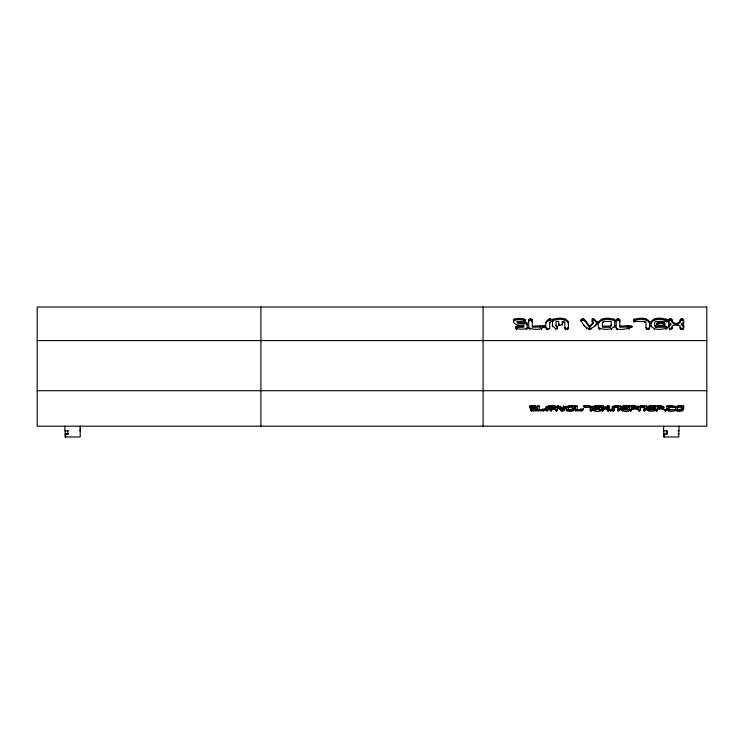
<?xml version="1.0" encoding="UTF-8"?>
<svg xmlns="http://www.w3.org/2000/svg" width="744" height="744" viewBox="0 0 744 744"><rect width="100%" height="100%" fill="white"/><g stroke="black" fill="none" stroke-linecap="round" stroke-linejoin="round"><path stroke-width="1.12" d="M629.629 407.256C629.936 404.243 636.362 405.22 637.636 407.47M655.743 407.256L655.752 405.536M563.868 407.675L563.292 405.992L565.942 407.731C561.757 418.639 552.671 397.78 562.027 409.618L563.868 407.675L563.292 406.168M581.018 321.399L581.101 319.697C584.998 316.572 587.341 324.626 589.611 326.16L589.611 327.248L593.294 323.352L593.294 322.264L592.14 321.436M592.726 407.535C595.786 402.616 607.327 408.465 595.163 407.266L594.53 407.768M620.933 407.535C623.993 402.616 635.534 408.465 623.37 407.266L622.737 407.768M651 321.975C653.892 316.86 662.43 317.837 666.912 319.669L666.912 321.696L666.912 319.669M651 323.073C653.892 317.958 662.43 318.925 666.912 320.766M647.038 407.535L647.085 406.215M537.373 405.536L537.642 410.707L543.39 410.893L545.333 409.591L539.186 409.618L539.186 405.508M575.317 405.536L575.596 410.707L581.334 410.893L583.287 409.591L577.13 409.618L577.13 405.508M603.179 409.405C599.552 408.782 603.031 412.883 603.235 409.172M603.179 410.502L603.235 408.493C605.514 406.233 605.514 409.377 603.235 409.591M671.916 329.006L672.037 327.434M607.271 406.624C607.764 404.969 610.508 407.033 607.894 407.34L607.894 408.437L609.076 409.349M680.09 320.162L681.225 318.962L683.169 319.26L683.699 323.073M680.09 321.25L680.639 320.292L681.895 319.976L683.699 321.25M550.988 321.65L550.988 318.888C545.966 318.516 544.831 324.709 546.133 328.485M546.133 323.026L546.245 321.501M546.087 407.507L548.514 405.982L547.882 407.749L548.514 406.15M566.63 407.535C568.035 405.127 572.927 404.931 574.647 406.624M574.647 408.261C573.243 410.66 568.351 410.865 566.63 409.172M566.63 410.26C568.351 411.953 573.243 411.758 574.647 409.349M614.842 325.612L614.73 327.146L614.711 319.669C607.96 316.888 594.958 317.446 598.808 328.523M598.808 323.073L598.92 321.538M601.44 409.349L602.612 408.437L602.612 407.34C600.027 407.033 602.733 404.969 603.235 406.624M607.894 408.437L609.076 407.535M612.238 407.535C613.642 405.127 618.534 404.931 620.254 406.624M618.45 408.019L617.827 408.53L617.827 410.893L620.04 409.767L620.254 408.261M620.198 409.572L620.254 405.536M638.343 407.535L638.399 406.224M646.369 408.261L643.941 409.795M644.564 408.019L643.941 408.53L643.941 410.893L646.369 409.349M668.428 326.709L670.79 324.877L670.79 323.779L668.54 325.175L668.428 327.434L670.232 328.709L671.916 327.918M683.587 323.51L683.699 321.975M675.636 407.535C677.04 405.127 681.941 404.931 683.662 406.624M675.636 410.26C677.375 412.046 683.922 411.878 683.662 408.261M683.606 409.572L683.662 405.536M666.931 409.349C668.335 411.748 673.246 411.962 674.947 410.26M544.748 325.714C541.641 330.671 533.383 329.75 528.872 327.937L528.724 327.434M562.287 324.096L560.502 325.37L558.697 324.096M554.159 407.498L553.266 408.14L552.364 407.498M552.364 408.586L553.266 409.228L554.159 408.586M631.433 409.191L630.531 409.805L629.629 409.172M629.629 410.26C631.74 412.622 632.13 407.433 631.433 406.178L635.832 406.661L635.832 407.759L632.772 407.991L632.586 408.689L633.414 409.079L637.292 408.884L637.636 406.382M657.547 409.191L656.645 409.805L655.743 409.172M655.743 406.159C655.083 407.405 655.408 412.594 657.547 410.279M523.757 326.16L516.885 326.263L515.918 326.942L515.778 328.523L516.885 327.351L523.757 327.248L523.757 325.072C520.316 326.142 512.067 325.1 513.695 319.669C516.689 317.93 522.009 317.911 525.004 319.669L524.994 320.664L524.036 321.334L517.173 321.436L517.173 322.598L518.419 323.612L526.259 323.714L527.366 324.886M527.366 327.434L527.217 327.937C524.213 329.666 518.94 329.657 515.918 327.937L515.778 327.434M531.607 407.256C539.837 408.205 532.862 403.443 529.793 406.624M536.703 409.172C529.133 408.716 529.868 412.781 536.703 410.26M568.444 327.434L566.64 328.709L564.817 327.444M554.085 408.847L554.159 406.168L555.424 406.68C553.192 409.079 557.312 413.125 557.237 409.172M557.172 410.511L557.182 406.224M592.038 409.172L591.136 409.805L590.234 409.191M590.234 410.279L591.136 410.893L592.038 410.26M599.627 407.349C598.474 408.94 593.331 406.661 596.502 409.079C602.519 410.018 598.055 405.647 595.6 408.437M592.726 409.349C593.945 411.758 601.143 412.799 600.743 409.172M609.076 409.172L608.174 409.805L607.271 409.172M607.271 410.26L608.174 410.893L609.076 410.26M611.577 410.26C608.285 408.242 611.559 413.218 611.577 409.172M649.633 327.434L647.829 328.709L646.024 327.472M627.834 407.349C627.201 408.521 624.439 408.521 623.807 407.349M627.769 408.689C619.659 404.522 626.894 414.194 627.769 407.098M620.933 409.349C622.151 411.758 629.35 412.799 628.95 409.172M653.948 408.437C651.484 405.647 647.029 410.018 653.046 409.079C656.217 406.652 651.074 408.94 649.912 407.349M647.038 406.438C643.718 415.189 664.448 408.921 649.475 409.618L648.842 409.116L648.842 406.68L649.475 406.178L654.99 405.75M683.699 327.434L681.895 328.709L680.09 327.434M666.206 410.511C663.741 407.74 665.499 413.524 666.28 409.172M513.546 321.25L513.695 319.669M544.748 326.746L532.332 327.248L532.332 320.125L530.509 318.888L528.705 320.162L528.724 328.523M528.705 321.25L528.854 319.669M568.444 321.975C565.468 316.888 557.051 317.828 552.55 319.669L552.411 326.709M552.411 321.25L552.55 320.757C557.051 318.916 565.468 317.986 568.444 323.073M531.169 410.707L531.458 409.674L534.899 409.618L534.899 407.991L531.439 407.935L529.793 406.438M537.373 406.624L538.275 405.982L539.186 406.605M549.221 406.624C550.951 404.931 555.833 405.127 557.237 407.535M575.317 406.624L576.219 405.982L577.13 406.605M632.233 326.746L619.817 327.248L619.817 320.125L617.994 318.888L616.19 320.162L616.209 328.523M616.19 321.25L616.339 319.669M633.739 319.669L633.73 321.696L633.739 319.669C638.212 317.855 646.75 316.86 649.633 321.975M656.757 323.798L656.906 323.305C658.896 321.808 662.672 321.817 664.671 323.305L664.671 324.3C662.662 325.77 658.914 325.779 656.906 324.3L656.757 323.798L656.757 324.886L656.906 323.305M672.037 321.501L675.152 323.426L675.152 324.514L672.037 322.598L671.897 319.604L670.902 318.962L668.568 319.669L668.54 323.51M668.428 321.25L670.232 319.976L671.488 320.292L672.037 321.25M655.752 406.624C657.464 404.941 662.309 405.136 663.741 407.47M666.931 406.624C667.842 403.546 678.621 407.489 672.855 407.507L668.735 407.256M667.043 320.162L665.945 321.343L655.873 321.454L654.608 322.45L654.608 326.235L655.873 327.239L665.257 327.239L667.043 328.523M648.842 407.768L649.475 407.266C661.314 408.428 650.74 402.82 647.085 407.312M614.051 409.172L613.14 409.805L612.238 409.172M612.238 410.26L613.14 410.893L614.051 410.269M638.343 406.438C636.083 408.782 640.119 413.255 640.156 409.172M640.082 410.502L640.156 406.68L640.77 406.168L644.564 406.168L644.564 409.116L643.941 409.618M675.152 323.426L674.622 325.035L672.037 326.086L672.037 328.523M637.524 408.67L637.599 406.196M657.473 410.521L657.547 406.178L661.937 406.661L661.937 407.759L658.886 407.991L659.165 409.023L663.062 409.023L663.741 407.293M663.639 408.67L663.704 406.196M607.271 405.536L607.271 407.293L605.597 408.512L607.271 409.591M676.975 323.426L676.91 325.537L676.975 323.426L680.09 321.501M676.742 325.026L680.09 322.598L680.23 319.604M550.988 321.399L549.677 322.496L549.677 328.764L547.221 328.569L546.133 327.388M549.677 323.584L549.742 322.412M547.854 406.698L547.854 410.893L546.087 410.242M546.245 322.589L548.802 320.366L550.988 319.976M598.92 322.626C602.463 318.153 610.201 318.878 614.711 320.766L614.842 321.25M614.73 326.058C611.187 330.541 603.468 329.769 598.948 327.937L598.808 327.434M683.587 322.422L681.337 323.779L681.337 324.877L683.699 326.709M617.827 409.795L620.198 408.484M638.399 407.312C640.091 405.201 644.648 404.931 646.369 406.624M683.606 408.484C681.913 410.586 677.356 410.865 675.636 409.172M589.611 327.248C587.341 325.714 584.998 317.669 581.101 320.794L581.101 319.697M638.343 409.172L639.245 409.805L640.082 409.414M600.743 410.26L600.194 409.665L594.53 409.116L594.53 406.68L595.163 406.178L600.678 405.75L600.678 406.847M628.95 410.26L628.401 409.665L622.737 409.116L622.737 406.68L623.37 406.178L628.885 405.75L628.885 406.847M513.695 320.757C516.689 319.018 522.009 319.009 525.004 320.766L525.134 321.25L525.134 320.162M528.854 320.757L531.216 320.069L532.332 321.213M616.339 320.757L618.701 320.069L619.817 321.213M633.739 320.757C638.212 318.944 646.75 317.948 649.633 323.073M656.906 324.393C658.896 322.905 662.672 322.905 664.671 324.393L664.671 325.388L664.671 323.305M589.611 326.16L593.294 322.264M562.027 409.618L562.027 408.53L563.255 407.228M592.14 321.678L592.14 318.897L592.968 318.888L594.335 319.325L597.441 322.375C592.187 331.685 584.7 329.797 581.018 320.311M595.135 325.881L597.441 323.463L597.441 322.375M565.942 406.633C564.073 411.237 558.772 410.232 557.73 405.61L557.73 406.698M536.703 408.437L531.607 407.293L531.607 406.168L535.513 405.787M555.424 409.172L555.954 409.758L557.172 409.423M632.512 407.349L633.414 407.991L637.524 407.573M658.617 407.349L659.519 407.991L663.639 407.573M617.827 409.618L618.45 409.116L618.45 406.168L614.665 406.168L614.051 406.68L613.977 410.502M614.051 407.768L618.45 407.256M640.156 407.768L644.564 407.256M537.382 409.172C539.037 410.837 543.408 410.558 545.175 408.679L545.175 409.767M575.326 409.172C576.981 410.837 581.352 410.558 583.129 408.679L583.129 409.767M603.663 321.436L602.417 322.45L602.417 327.248L609.987 327.248L611.233 326.235L611.233 321.436L603.663 321.436L603.663 322.524M602.417 326.16L609.987 326.16L611.233 325.137M569.048 406.168L568.425 406.68L568.425 409.618L572.843 409.116L572.843 406.168L569.048 406.168L568.425 407.768M572.843 408.019L572.22 409.618M678.063 406.168L677.44 406.68L677.44 409.618L681.857 409.116L681.857 406.168L678.063 406.168L677.44 407.768M681.857 408.019L681.234 409.618M532.332 326.16L544.748 325.658L544.636 327.183M619.817 326.16L628.048 325.658C641.486 325.686 617.818 332.345 616.358 327.937L616.209 327.434M677.998 434.059L678.826 433.743M651 325.612C653.883 330.736 662.411 329.722 666.894 327.937L666.912 326.997L665.945 326.253L655.873 326.142L654.608 325.137M592.726 408.261C593.842 411.916 600.603 407.619 600.482 410.707M620.933 408.261C622.049 411.916 628.81 407.619 628.689 410.707M647.038 408.261C648.154 411.916 654.915 407.619 654.794 410.707M666.931 408.261C668.103 411.906 674.808 407.628 674.687 410.707M610.024 410.707C609.187 409.312 612.145 409.312 611.308 410.707M664.727 410.707C663.89 409.312 666.847 409.312 666.01 410.707M635.832 406.661L635.636 407.805M661.937 406.661L661.741 407.805M592.14 319.994L594.335 320.413L597.441 323.463M564.817 328.541L564.817 322.45L563.589 321.436L562.287 321.436L562.287 325.184M646.024 328.56L646.024 322.45L644.723 321.454L635.385 321.454L633.6 320.162M517.173 321.501L518.419 322.524L526.836 322.896L527.366 328.523M557.265 328.69L555.071 328.271L552.411 325.612M37.2 340.585L706.8 340.585M37.2 390.702L706.8 390.702M590.308 410.521L590.234 406.68L589.583 406.178L584.087 405.75M674.947 406.419L668.735 406.168L668.735 409.116L669.358 409.618L674.947 409.618M551.025 407.256L552.364 407.256M554.159 407.256L555.424 407.768M569.048 407.256L572.843 407.256M590.234 407.768L589.583 407.266C577.446 408.456 588.997 402.625 592.038 407.535M631.433 407.266L635.832 407.759M657.547 407.266L661.937 407.759M678.063 407.256L681.857 407.256M529.793 407.535L531.439 409.023L534.899 409.079M549.221 408.261L551.648 409.795M549.221 405.536L549.277 409.572L551.648 410.893L551.648 408.53L551.025 408.019M68.197 430.813L64.905 430.813L64.97 426.191M80.073 430.813L80.399 426.191M666.95 433.743L666.95 430.813L663.601 430.813L663.601 426.191M677.998 430.813L679.03 430.813L679.03 426.191M65.109 433.743L68.578 433.743M663.806 433.743L667.275 433.743M65.937 434.059L67.992 434.059M666.689 434.059L664.187 433.743L664.187 436.988M546.087 409.144L547.854 409.805M605.681 408.763L605.597 407.414L607.271 408.493L607.327 410.502M670.79 323.779L668.54 322.422M602.612 408.437L601.44 407.535M681.337 323.779L683.587 325.175L683.699 328.523M66.002 434.059L65.491 433.743L65.491 436.988M622.737 408.019L623.37 409.618M668.735 408.019L669.358 409.618M556.01 325.137L557.265 326.16L557.265 328.941M557.265 327.248L556.01 326.235L556.01 321.427L558.697 321.427L558.846 325.686L558.846 324.598M551.648 409.618L551.025 409.116L551.025 406.159L552.364 406.159L552.439 408.837M531.607 406.205L532.23 407.805M560.241 406.252L562.027 408.53M583.491 324.803L584.728 326.514M604.909 408.512L603.235 407.293L603.235 405.536M676.742 323.928L677.505 325.035L680.09 326.086L680.211 329.006M651 326.709L651.084 321.538M683.569 319.669L683.569 320.766M683.587 325.175L683.587 326.263M683.438 407.591L683.438 409.767M683.252 324.775L683.252 325.863M683.169 319.26L683.169 320.348M683.169 328.337L683.169 329.425M682.583 318.981L682.583 320.069M682.592 328.606L682.592 329.694M682.322 409.591L682.322 410.679M682.016 409.749L682.016 410.846M681.895 318.888L681.895 319.976M681.225 318.962L681.225 320.06M681.132 328.616L681.132 329.704M680.639 319.204L680.639 320.292M680.565 328.327L680.565 329.415M678.826 430.813L678.826 436.988L663.806 436.988L663.806 430.813M676.184 409.758L676.184 410.846M675.905 409.618L675.905 410.707M675.692 406.224L675.71 410.511M675.385 323.928L675.385 325.026M674.901 406.215L674.947 407.507M674.947 409.172L674.882 410.511M674.399 409.758L674.399 410.846M672.855 406.419L672.855 407.507M672.529 406.168L672.529 407.256M671.897 319.604L671.897 320.692M671.488 319.204L671.488 320.292M670.995 328.616L670.995 329.704M670.902 318.962L670.902 320.06M670.232 318.888L670.232 319.976M669.516 318.99L669.516 320.078M669.516 328.606L669.516 329.694M668.958 319.26L668.958 321.445M668.865 324.775L668.865 326.96M668.568 319.669L668.568 321.845M668.54 325.175L668.54 327.36M668.577 409.749L668.577 410.846M668.27 409.591L668.27 410.679M667.154 408.679L667.154 409.767M666.912 326.997L666.912 328.085M666.931 405.536L666.987 409.572M666.884 430.813L666.884 433.901M666.615 430.813L666.615 434.059M666.512 319.26L666.522 322.124M666.522 326.56L666.522 327.658M665.927 318.981L665.927 320.069M665.945 326.253L665.945 327.341M665.936 328.606L665.936 329.694M665.713 409.758L665.713 410.846M665.369 409.805L665.369 410.893M665.006 409.758L665.006 410.846M664.466 409.172L664.531 410.511M664.29 322.896L664.29 323.984M664.29 324.7L664.29 325.788M663.713 322.626L663.713 323.714M663.397 407.786L663.397 408.884M663.062 407.926L663.062 409.023M662.662 407.991L662.662 409.079M661.323 406.178L661.323 407.266M659.519 407.991L659.519 409.079M659.165 407.935L659.165 409.023M658.886 406.903L658.886 408.893M658.691 407.098L658.691 408.689M657.854 322.626L657.854 323.714M657.287 322.896L657.287 323.984M657.287 409.618L657.287 410.716M656.999 409.758L656.999 410.846M656.645 409.805L656.645 410.893M656.292 409.758L656.292 410.846M656.003 409.618L656.003 410.707M655.873 326.142L655.873 327.239M655.808 408.326L655.808 410.511M655.055 405.536L654.99 406.847M655.055 409.172L654.99 410.511M654.794 405.964L654.794 407.061M654.506 406.122L654.506 407.219M654.506 409.758L654.506 410.846M654.264 318.99L654.264 320.078M654.264 328.606L654.264 329.694M653.874 407.098L653.874 408.689M653.678 406.903L653.678 408.893M653.39 407.935L653.39 409.023M653.046 407.991L653.046 409.079M650.814 407.991L650.814 409.079M650.461 407.935L650.461 409.023M650.182 406.903L650.182 408.893M649.986 407.098L649.986 408.689M649.549 321.538L649.633 328.523M649.475 406.178L649.475 407.266M649.475 408.521L649.475 409.618M649.112 328.337L649.112 329.425M648.666 409.749L648.666 410.846M648.536 328.606L648.536 329.694M648.34 409.591L648.34 410.688M647.122 328.606L647.122 329.694M647.085 408.484L647.215 409.767M646.545 328.346L646.545 329.434M646.378 318.99L646.378 320.078M646.369 405.536L646.313 409.572M646.145 408.679L646.145 409.767M645.029 409.591L645.029 410.679M644.723 321.454L644.723 322.543M644.723 409.749L644.723 410.846M644.351 409.805L644.351 410.893M640.77 406.168L640.77 407.256M639.905 409.618L639.905 410.707M639.626 409.758L639.626 410.846M639.245 409.805L639.245 410.893M638.891 409.758L638.891 410.846M638.612 409.618L638.612 410.707M638.417 409.423L638.417 410.511M637.292 407.786L637.292 408.884M636.957 407.926L636.957 409.023M636.557 407.991L636.557 409.079M635.218 406.178L635.218 407.266M634.688 318.99L634.688 320.078M634.121 319.26L634.121 320.348M634.111 321.027L634.111 322.124M633.414 407.991L633.414 409.079M633.06 407.935L633.06 409.023M632.772 406.903L632.772 408.893M632.586 407.098L632.586 408.689M631.368 408.335L631.368 410.521M631.182 409.618L631.182 410.716M630.893 409.758L630.893 410.846M630.531 409.805L630.531 410.893M630.177 409.758L630.177 410.846M629.898 409.618L629.898 410.707M629.638 405.536L629.703 410.511M628.968 328.597L628.968 329.694M628.95 405.536L628.95 406.624M628.875 409.423L628.875 410.511M628.689 405.964L628.689 407.061M628.401 406.122L628.401 407.219M628.401 409.758L628.401 410.846M628.048 325.658L628.048 326.746M627.573 406.903L627.573 408.893M627.397 326.16L627.397 327.248M627.285 407.935L627.285 409.023M626.932 407.991L626.932 409.079M624.709 407.991L624.709 409.079M624.356 407.935L624.356 409.023M624.077 406.903L624.077 408.893M623.881 407.098L623.881 408.689M623.37 406.178L623.37 407.266M622.561 409.749L622.561 410.846M622.235 409.591L622.235 410.688M621.101 408.67L621.101 409.767M620.97 406.215L620.97 409.572M620.04 408.679L620.04 409.767M619.687 319.641L619.687 320.738M619.287 319.241L619.287 320.339M618.924 409.591L618.924 410.679M618.701 318.981L618.701 320.069M618.617 409.749L618.617 410.846M618.245 409.805L618.245 410.893M617.994 318.888L617.994 319.976M617.288 318.99L617.288 320.078M617.306 328.606L617.306 329.694M616.72 319.26L616.72 320.348M616.739 328.337L616.739 329.425M614.711 319.669L614.711 320.766M614.665 406.168L614.665 407.256M614.321 319.26L614.321 320.348M613.8 409.618L613.8 410.707M613.735 318.981L613.735 320.069M613.521 409.758L613.521 410.846M613.14 409.805L613.14 410.893M612.786 409.758L612.786 410.846M612.498 409.618L612.498 410.707M612.293 406.224L612.312 410.511M611.559 328.597L611.559 329.694M611.503 409.423L611.503 410.511M611.019 409.758L611.019 410.846M610.666 409.805L610.666 410.893M610.312 409.758L610.312 410.846M609.987 326.16L609.987 327.248M609.764 409.172L609.838 410.511M609.076 405.536L609.02 407.749M609.001 408.326L609.001 410.511M608.852 406.866L608.852 408.93M608.806 409.618L608.806 410.707M608.518 409.758L608.518 410.846M608.174 409.805L608.174 410.893M607.792 409.758L607.792 410.846M607.504 409.618L607.504 410.707M606.016 407.972L606.016 406.884L605.969 409.061M605.709 407.163L605.709 408.261M604.798 407.163L604.835 408.763M604.537 406.875L604.537 409.061M603.003 409.618L603.003 410.707M602.724 409.758L602.724 410.846M602.342 409.805L602.342 410.893M602.091 318.999L602.091 320.087M601.98 409.758L601.98 410.846M601.654 406.866L601.654 408.93M601.701 409.618L601.701 410.707M601.505 408.326L601.505 410.511M601.44 405.536L601.496 407.749M600.743 405.536L600.743 406.624M600.668 409.423L600.668 410.511M600.482 405.964L600.482 407.061M600.194 406.122L600.194 407.219M600.194 409.758L600.194 410.846M599.896 328.606L599.896 329.694M599.562 407.098L599.562 408.689M599.329 328.337L599.329 329.425M599.366 406.903L599.366 408.893M599.078 407.935L599.078 409.023M598.725 407.991L598.725 409.079M596.995 321.631L596.995 322.729M596.502 407.991L596.502 409.079M596.149 407.935L596.149 409.023M595.87 406.903L595.87 408.893M595.674 407.098L595.674 408.689M595.163 406.178L595.163 407.266M595.163 408.521L595.163 409.618M594.354 409.749L594.354 410.846M594.028 409.591L594.028 410.688M593.712 318.999L593.712 320.087M592.968 318.888L592.968 319.976M592.894 408.67L592.894 409.767M592.763 406.215L592.763 409.572M592.001 406.215L591.973 410.511M591.778 409.618L591.778 410.707M591.489 409.758L591.489 410.846M591.136 409.805L591.136 410.893M590.876 328.495L590.876 329.583M590.783 409.758L590.783 410.846M590.494 409.618L590.494 410.716M589.685 328.671L589.685 329.759M589.583 406.178L589.583 407.266M588.485 328.55L588.485 329.639M586.625 327.779L586.625 328.867M584.514 319.65L584.514 320.738M584.57 406.122L584.57 407.219M584.282 405.964L584.282 407.061M584.087 319.269L584.087 320.357M584.021 405.536L584.087 406.847M583.51 318.999L583.51 320.087M583.287 408.502L583.287 409.591M582.766 318.888L582.766 319.976M582.068 318.981L582.068 320.069M582.013 409.591L582.013 410.679M581.706 409.749L581.706 410.846M581.483 319.25L581.483 320.348M580.924 408.53L580.924 409.618M575.875 409.758L575.875 410.846M575.596 409.618L575.596 410.707M575.4 408.326L575.4 410.511M574.647 405.536L574.591 409.572M574.424 408.679L574.424 409.767M573.308 409.591L573.308 410.679M573.001 409.749L573.001 410.846M568.332 321.538L568.444 328.523M567.923 328.337L567.923 329.425M567.346 328.606L567.346 329.694M567.17 409.758L567.17 410.846M566.891 409.618L566.891 410.707M566.677 406.224L566.696 410.511M565.877 328.606L565.877 329.694M565.719 406.271L565.719 407.359M565.319 328.327L565.319 329.415L564.966 327.927M565.161 318.999L565.161 320.087M563.589 321.436L563.589 322.524M563.087 409.516L563.087 410.604M562.659 409.693L562.659 410.79M562.064 409.786L562.064 410.874M561.469 409.73L561.469 410.818M560.957 409.581L560.957 410.669M560.539 409.339L560.539 410.428M556.977 409.618L556.977 410.707M556.689 409.758L556.689 410.846M556.335 409.805L556.335 410.893M555.954 409.758L555.954 410.846M555.666 328.588L555.666 329.676M555.675 409.618L555.675 410.707M555.498 409.414L555.498 410.502M554.81 406.168L554.81 407.256M553.899 407.954L553.899 409.051M553.61 408.093L553.61 409.181M553.499 318.99L553.499 320.078M553.266 408.14L553.266 409.228M552.932 319.26L552.932 321.445M552.913 406.996L552.913 409.181M552.55 319.669L552.55 321.845M552.634 406.856L552.634 409.042M551.239 409.795L551.239 410.893M550.848 409.749L550.848 410.837M550.551 409.591L550.551 410.679M550.16 318.841L550.16 319.939M549.444 407.591L549.444 409.767M549.416 318.953L549.416 320.041M549.277 408.484L549.277 409.572M547.937 328.671L547.937 329.759M547.221 328.569L547.221 329.657M546.989 409.786L546.989 410.874M546.663 328.29L546.663 329.387M546.626 409.73L546.626 410.828M546.347 409.6L546.347 410.688M546.273 327.89L546.273 328.988M546.143 406.196L546.152 410.493M545.333 408.502L545.333 409.591M544.069 409.591L544.069 410.679M543.752 409.749L543.752 410.846M542.971 408.53L542.971 409.618M541.483 328.597L541.483 329.694M540.562 325.658L540.562 326.746M539.911 326.16L539.911 327.248M537.931 409.758L537.931 410.846M537.642 409.618L537.642 410.707M537.456 408.326L537.456 410.511M536.629 407.098L536.629 410.511M536.433 406.903L536.433 407.991M536.433 409.618L536.433 410.707M536.145 409.758L536.145 410.846M535.801 409.805L535.801 410.893M535.587 405.536L535.513 406.875M535.327 405.982L535.327 407.07M535.038 406.122L535.038 407.21M534.685 406.168L534.685 407.256M532.202 319.641L532.202 321.827M531.802 319.241L531.802 321.427M531.821 407.991L531.821 409.079M531.821 409.805L531.821 410.893M531.458 409.758L531.458 410.846M531.439 407.935L531.439 409.023M531.216 318.981L531.216 320.069M531.123 407.768L531.123 408.865M530.974 409.423L530.974 410.511M530.909 409.172L530.909 410.26M530.509 318.888L530.509 319.976M530.016 406.866L530.016 407.954M529.802 318.99L529.802 320.078M529.821 328.606L529.821 329.694M529.793 405.536L529.849 407.749M529.235 319.26L529.235 320.348M527.217 323.305L527.217 324.393M526.836 322.896L526.836 323.984M526.836 328.337L526.836 329.425M526.259 322.626L526.259 323.714M526.259 328.606L526.259 329.694M525.004 319.669L525.004 320.766M524.613 319.26L524.613 320.348M524.613 321.064L524.613 322.152M524.027 318.981L524.027 320.069M518.419 322.524L518.419 323.612M516.885 326.263L516.885 327.351M516.885 328.606L516.885 329.694M516.317 326.532L516.317 327.62M516.317 328.337L516.317 329.425M515.918 326.942L515.918 328.03M514.643 318.99L514.643 320.078M514.076 319.26L514.076 320.348M483.089 307.012L483.089 426.191M260.912 307.012L260.912 426.191M80.333 426.191L80.333 430.813M80.194 430.813L80.194 436.988L65.109 436.988L65.174 430.813M67.927 430.813L67.927 434.059M65.556 433.743L65.556 436.988M706.8 307.012L37.2 307.012L37.2 426.191L706.8 426.191L706.8 307.012"/></g></svg>
